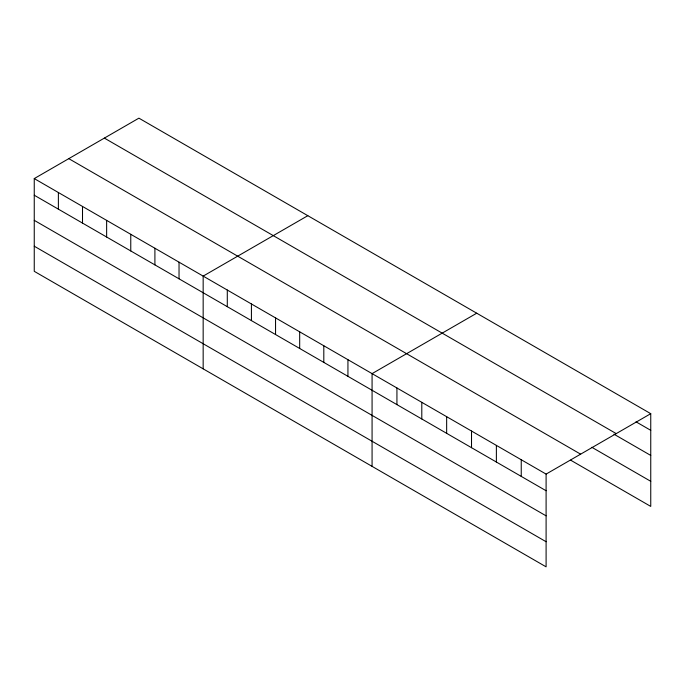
<?xml version="1.0" encoding="UTF-8"?>
<svg xmlns="http://www.w3.org/2000/svg" width="685" height="685" viewBox="0 0 685 685"><rect width="100%" height="100%" fill="white"/><g stroke="black" fill="none" stroke-linecap="round" stroke-linejoin="round"><path stroke-width="1.03" d="M546.099 515.848L546.099 474.097L34.25 178.588L34.25 271.32L546.099 566.837L546.099 515.848L34.25 220.339M570.639 460.166L650.75 506.412L650.75 413.68L138.901 118.162L34.25 178.588M307.813 215.689L203.162 276.106L203.162 368.838M476.717 313.208L372.075 373.625L372.075 466.357M546.099 474.097L650.75 413.68M636.014 421.814L650.75 430.326M104.368 138.105L616.217 433.614M613.923 434.17L650.75 455.431M591.823 447.279L650.75 481.307M68.783 158.646L580.632 454.164M34.25 195.225L546.099 490.743M34.25 246.206L546.099 541.724M521.242 459.746L521.242 476.392M496.377 445.396L496.377 462.032M471.52 431.036L471.52 447.682M446.654 416.685L446.654 433.331M421.797 402.335L421.797 418.972M396.932 387.975L396.932 404.621M347.937 359.693L347.937 376.339M323.808 345.762L323.808 362.408M299.679 331.831L299.679 348.468M275.55 317.9L275.55 334.537M251.421 303.969L251.421 320.606M227.292 290.038L227.292 306.675M179.033 262.175L179.033 278.812M154.904 248.244L154.904 264.881M130.766 234.313L130.766 250.95M106.637 220.382L106.637 237.019M82.508 206.45L82.508 223.087M58.379 192.519L58.379 209.156"/></g></svg>
